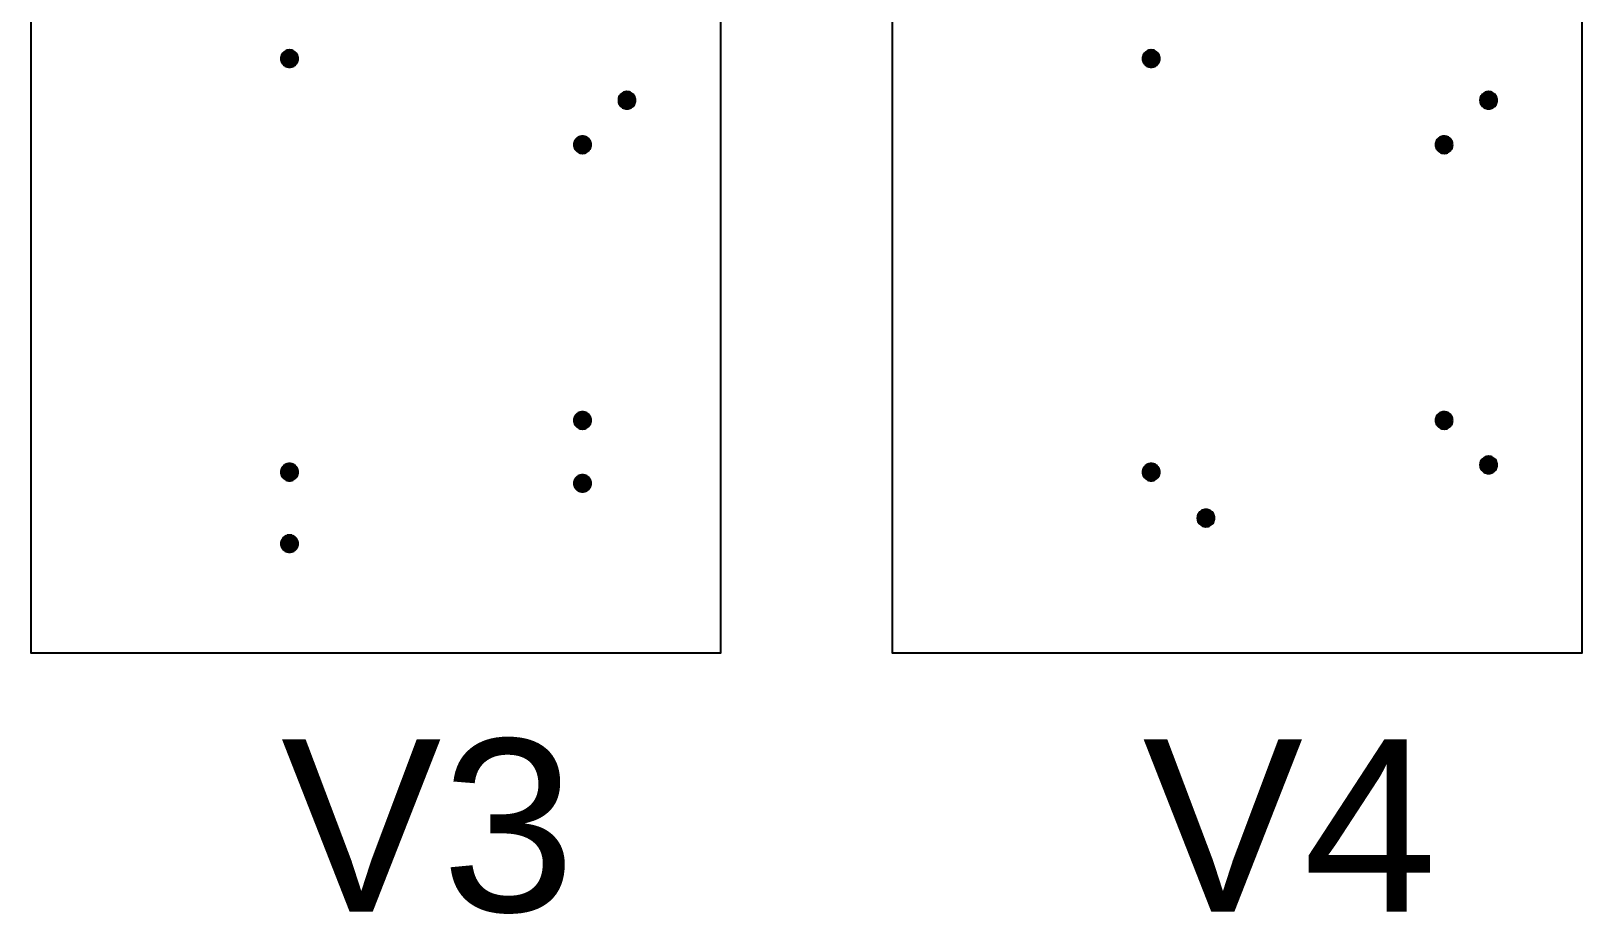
# Model space of a CAD drawing. Extents: x -2 to 177, y -6 to 16.
# Drawn here: x 123 to 132, y 4.99 to 10.11 of the extents above; entities that cross this region are included whole.
import ezdxf

# ---------------------------------------------------------------- set-up
doc = ezdxf.new("R2010")
doc.units = 0
doc.layers.get('0').update_dxf_attribs({"color": 255, "linetype": 'continuous'})
for name, color, linetype in [('Outline', 1, 'continuous'), ('V3', 115, 'continuous'), ('V4', 164, 'continuous')]:
    doc.layers.add(name, color=color, linetype=linetype)
doc.styles.get("Standard").update_dxf_attribs({"font": 'ARIAL.TTF'})

msp = doc.modelspace()

# ---------------------------------------------------------------- linework, layer by layer
at = {"layer": 'Outline'}
for points in [[(127, 15.5), (127, 6.5), (123, 6.5), (123, 15.5)], [(132, 15.5), (132, 6.5), (128, 6.5), (128, 15.5)]]:
    msp.add_lwpolyline(points, close=True, dxfattribs=at)
at = {"layer": 'V3'}
for points in [[(124.55, 9.95), (124.5496, 9.9565), (124.5483, 9.9629), (124.5462, 9.9691), (124.5433, 9.975), (124.5397, 9.9804), (124.5354, 9.9854), (124.5304, 9.9897), (124.525, 9.9933), (124.5191, 9.9962), (124.5129, 9.9983), (124.5065, 9.9996), (124.5, 10), (124.4935, 9.9996), (124.4871, 9.9983), (124.4809, 9.9962), (124.475, 9.9933), (124.4696, 9.9897), (124.4646, 9.9854), (124.4603, 9.9804), (124.4567, 9.975), (124.4538, 9.9691), (124.4517, 9.9629), (124.4504, 9.9565), (124.45, 9.95), (124.4504, 9.9435), (124.4517, 9.9371), (124.4538, 9.9309), (124.4567, 9.925), (124.4603, 9.9196), (124.4646, 9.9146), (124.4696, 9.9103), (124.475, 9.9067), (124.4809, 9.9038), (124.4871, 9.9017), (124.4935, 9.9004), (124.5, 9.9), (124.5065, 9.9004), (124.5129, 9.9017), (124.5191, 9.9038), (124.525, 9.9067), (124.5304, 9.9103), (124.5354, 9.9146), (124.5397, 9.9196), (124.5433, 9.925), (124.5462, 9.9309), (124.5483, 9.9371), (124.5496, 9.9435), (124.55, 9.95)], [(126.5081, 9.7081), (126.5077, 9.7146), (126.5064, 9.721), (126.5043, 9.7272), (126.5014, 9.7331), (126.4978, 9.7385), (126.4934, 9.7434), (126.4885, 9.7478), (126.4831, 9.7514), (126.4772, 9.7543), (126.471, 9.7564), (126.4646, 9.7577), (126.4581, 9.7581), (126.4516, 9.7577), (126.4452, 9.7564), (126.439, 9.7543), (126.4331, 9.7514), (126.4277, 9.7478), (126.4227, 9.7434), (126.4184, 9.7385), (126.4148, 9.7331), (126.4119, 9.7272), (126.4098, 9.721), (126.4085, 9.7146), (126.4081, 9.7081), (126.4085, 9.7016), (126.4098, 9.6952), (126.4119, 9.689), (126.4148, 9.6831), (126.4184, 9.6777), (126.4227, 9.6727), (126.4277, 9.6684), (126.4331, 9.6648), (126.439, 9.6619), (126.4452, 9.6598), (126.4516, 9.6585), (126.4581, 9.6581), (126.4646, 9.6585), (126.471, 9.6598), (126.4772, 9.6619), (126.4831, 9.6648), (126.4885, 9.6684), (126.4934, 9.6727), (126.4978, 9.6777), (126.5014, 9.6831), (126.5043, 9.689), (126.5064, 9.6952), (126.5077, 9.7016), (126.5081, 9.7081)], [(126.25, 9.45), (126.2496, 9.4565), (126.2483, 9.4629), (126.2462, 9.4691), (126.2433, 9.475), (126.2397, 9.4804), (126.2354, 9.4854), (126.2304, 9.4897), (126.225, 9.4933), (126.2191, 9.4962), (126.2129, 9.4983), (126.2065, 9.4996), (126.2, 9.5), (126.1935, 9.4996), (126.1871, 9.4983), (126.1809, 9.4962), (126.175, 9.4933), (126.1696, 9.4897), (126.1646, 9.4854), (126.1603, 9.4804), (126.1567, 9.475), (126.1538, 9.4691), (126.1517, 9.4629), (126.1504, 9.4565), (126.15, 9.45), (126.1504, 9.4435), (126.1517, 9.4371), (126.1538, 9.4309), (126.1567, 9.425), (126.1603, 9.4196), (126.1646, 9.4146), (126.1696, 9.4103), (126.175, 9.4067), (126.1809, 9.4038), (126.1871, 9.4017), (126.1935, 9.4004), (126.2, 9.4), (126.2065, 9.4004), (126.2129, 9.4017), (126.2191, 9.4038), (126.225, 9.4067), (126.2304, 9.4103), (126.2354, 9.4146), (126.2397, 9.4196), (126.2433, 9.425), (126.2462, 9.4309), (126.2483, 9.4371), (126.2496, 9.4435), (126.25, 9.45)], [(126.25, 7.85), (126.2496, 7.8565), (126.2483, 7.8629), (126.2462, 7.8691), (126.2433, 7.875), (126.2397, 7.8804), (126.2354, 7.8854), (126.2304, 7.8897), (126.225, 7.8933), (126.2191, 7.8962), (126.2129, 7.8983), (126.2065, 7.8996), (126.2, 7.9), (126.1935, 7.8996), (126.1871, 7.8983), (126.1809, 7.8962), (126.175, 7.8933), (126.1696, 7.8897), (126.1646, 7.8854), (126.1603, 7.8804), (126.1567, 7.875), (126.1538, 7.8691), (126.1517, 7.8629), (126.1504, 7.8565), (126.15, 7.85), (126.1504, 7.8435), (126.1517, 7.8371), (126.1538, 7.8309), (126.1567, 7.825), (126.1603, 7.8196), (126.1646, 7.8146), (126.1696, 7.8103), (126.175, 7.8067), (126.1809, 7.8038), (126.1871, 7.8017), (126.1935, 7.8004), (126.2, 7.8), (126.2065, 7.8004), (126.2129, 7.8017), (126.2191, 7.8038), (126.225, 7.8067), (126.2304, 7.8103), (126.2354, 7.8146), (126.2397, 7.8196), (126.2433, 7.825), (126.2462, 7.8309), (126.2483, 7.8371), (126.2496, 7.8435), (126.25, 7.85)], [(124.55, 7.55), (124.5496, 7.5565), (124.5483, 7.5629), (124.5462, 7.5691), (124.5433, 7.575), (124.5397, 7.5804), (124.5354, 7.5854), (124.5304, 7.5897), (124.525, 7.5933), (124.5191, 7.5962), (124.5129, 7.5983), (124.5065, 7.5996), (124.5, 7.6), (124.4935, 7.5996), (124.4871, 7.5983), (124.4809, 7.5962), (124.475, 7.5933), (124.4696, 7.5897), (124.4646, 7.5854), (124.4603, 7.5804), (124.4567, 7.575), (124.4538, 7.5691), (124.4517, 7.5629), (124.4504, 7.5565), (124.45, 7.55), (124.4504, 7.5435), (124.4517, 7.5371), (124.4538, 7.5309), (124.4567, 7.525), (124.4603, 7.5196), (124.4646, 7.5146), (124.4696, 7.5103), (124.475, 7.5067), (124.4809, 7.5038), (124.4871, 7.5017), (124.4935, 7.5004), (124.5, 7.5), (124.5065, 7.5004), (124.5129, 7.5017), (124.5191, 7.5038), (124.525, 7.5067), (124.5304, 7.5103), (124.5354, 7.5146), (124.5397, 7.5196), (124.5433, 7.525), (124.5462, 7.5309), (124.5483, 7.5371), (124.5496, 7.5435), (124.55, 7.55)], [(126.25, 7.485), (126.2496, 7.4915), (126.2483, 7.4979), (126.2462, 7.5041), (126.2433, 7.51), (126.2397, 7.5154), (126.2354, 7.5204), (126.2304, 7.5247), (126.225, 7.5283), (126.2191, 7.5312), (126.2129, 7.5333), (126.2065, 7.5346), (126.2, 7.535), (126.1935, 7.5346), (126.1871, 7.5333), (126.1809, 7.5312), (126.175, 7.5283), (126.1696, 7.5247), (126.1646, 7.5204), (126.1603, 7.5154), (126.1567, 7.51), (126.1538, 7.5041), (126.1517, 7.4979), (126.1504, 7.4915), (126.15, 7.485), (126.1504, 7.4785), (126.1517, 7.4721), (126.1538, 7.4659), (126.1567, 7.46), (126.1603, 7.4546), (126.1646, 7.4496), (126.1696, 7.4453), (126.175, 7.4417), (126.1809, 7.4388), (126.1871, 7.4367), (126.1935, 7.4354), (126.2, 7.435), (126.2065, 7.4354), (126.2129, 7.4367), (126.2191, 7.4388), (126.225, 7.4417), (126.2304, 7.4453), (126.2354, 7.4496), (126.2397, 7.4546), (126.2433, 7.46), (126.2462, 7.4659), (126.2483, 7.4721), (126.2496, 7.4785), (126.25, 7.485)], [(124.55, 7.135), (124.5496, 7.1415), (124.5483, 7.1479), (124.5462, 7.1541), (124.5433, 7.16), (124.5397, 7.1654), (124.5354, 7.1704), (124.5304, 7.1747), (124.525, 7.1783), (124.5191, 7.1812), (124.5129, 7.1833), (124.5065, 7.1846), (124.5, 7.185), (124.4935, 7.1846), (124.4871, 7.1833), (124.4809, 7.1812), (124.475, 7.1783), (124.4696, 7.1747), (124.4646, 7.1704), (124.4603, 7.1654), (124.4567, 7.16), (124.4538, 7.1541), (124.4517, 7.1479), (124.4504, 7.1415), (124.45, 7.135), (124.4504, 7.1285), (124.4517, 7.1221), (124.4538, 7.1159), (124.4567, 7.11), (124.4603, 7.1046), (124.4646, 7.0996), (124.4696, 7.0953), (124.475, 7.0917), (124.4809, 7.0888), (124.4871, 7.0867), (124.4935, 7.0854), (124.5, 7.085), (124.5065, 7.0854), (124.5129, 7.0867), (124.5191, 7.0888), (124.525, 7.0917), (124.5304, 7.0953), (124.5354, 7.0996), (124.5397, 7.1046), (124.5433, 7.11), (124.5462, 7.1159), (124.5483, 7.1221), (124.5496, 7.1285), (124.55, 7.135)]]:
    msp.add_lwpolyline(points, close=True, dxfattribs=at)
for points in [[(124.4809, 9.9962), (124.4646, 9.9854), (124.5, 9.95)], [(124.5, 10), (124.4809, 9.9962), (124.5, 9.95)], [(124.5191, 9.9962), (124.5, 10), (124.5, 9.95)], [(124.5354, 9.9854), (124.5191, 9.9962), (124.5, 9.95)], [(124.4538, 9.9691), (124.45, 9.95), (124.5, 9.95)], [(124.45, 9.95), (124.4538, 9.9309), (124.5, 9.95)], [(124.4646, 9.9854), (124.4538, 9.9691), (124.5, 9.95)], [(124.4538, 9.9309), (124.4646, 9.9146), (124.5, 9.95)], [(124.4646, 9.9146), (124.4809, 9.9038), (124.5, 9.95)], [(124.4809, 9.9038), (124.5, 9.9), (124.5, 9.95)], [(124.5462, 9.9691), (124.5354, 9.9854), (124.5, 9.95)], [(124.55, 9.95), (124.5462, 9.9691), (124.5, 9.95)], [(124.5, 9.9), (124.5191, 9.9038), (124.5, 9.95)], [(124.5191, 9.9038), (124.5354, 9.9146), (124.5, 9.95)], [(124.5354, 9.9146), (124.5462, 9.9309), (124.5, 9.95)], [(124.5462, 9.9309), (124.55, 9.95), (124.5, 9.95)], [(126.4119, 9.7272), (126.4081, 9.7081), (126.4581, 9.7081)], [(126.4227, 9.7434), (126.4119, 9.7272), (126.4581, 9.7081)], [(126.439, 9.7543), (126.4227, 9.7434), (126.4581, 9.7081)], [(126.4581, 9.7581), (126.439, 9.7543), (126.4581, 9.7081)], [(126.4772, 9.7543), (126.4581, 9.7581), (126.4581, 9.7081)], [(126.4934, 9.7434), (126.4772, 9.7543), (126.4581, 9.7081)], [(126.5043, 9.7272), (126.4934, 9.7434), (126.4581, 9.7081)], [(126.5081, 9.7081), (126.5043, 9.7272), (126.4581, 9.7081)], [(126.4081, 9.7081), (126.4119, 9.689), (126.4581, 9.7081)], [(126.4119, 9.689), (126.4227, 9.6727), (126.4581, 9.7081)], [(126.4227, 9.6727), (126.439, 9.6619), (126.4581, 9.7081)], [(126.439, 9.6619), (126.4581, 9.6581), (126.4581, 9.7081)], [(126.4581, 9.6581), (126.4772, 9.6619), (126.4581, 9.7081)], [(126.4772, 9.6619), (126.4934, 9.6727), (126.4581, 9.7081)], [(126.4934, 9.6727), (126.5043, 9.689), (126.4581, 9.7081)], [(126.5043, 9.689), (126.5081, 9.7081), (126.4581, 9.7081)], [(126.1538, 9.4691), (126.15, 9.45), (126.2, 9.45)], [(126.1646, 9.4854), (126.1538, 9.4691), (126.2, 9.45)], [(126.1809, 9.4962), (126.1646, 9.4854), (126.2, 9.45)], [(126.2, 9.5), (126.1809, 9.4962), (126.2, 9.45)], [(126.2191, 9.4962), (126.2, 9.5), (126.2, 9.45)], [(126.2354, 9.4854), (126.2191, 9.4962), (126.2, 9.45)], [(126.2462, 9.4691), (126.2354, 9.4854), (126.2, 9.45)], [(126.25, 9.45), (126.2462, 9.4691), (126.2, 9.45)], [(126.15, 9.45), (126.1538, 9.4309), (126.2, 9.45)], [(126.1538, 9.4309), (126.1646, 9.4146), (126.2, 9.45)], [(126.1646, 9.4146), (126.1809, 9.4038), (126.2, 9.45)], [(126.1809, 9.4038), (126.2, 9.4), (126.2, 9.45)], [(126.2, 9.4), (126.2191, 9.4038), (126.2, 9.45)], [(126.2191, 9.4038), (126.2354, 9.4146), (126.2, 9.45)], [(126.2354, 9.4146), (126.2462, 9.4309), (126.2, 9.45)], [(126.2462, 9.4309), (126.25, 9.45), (126.2, 9.45)], [(126.1538, 7.8691), (126.15, 7.85), (126.2, 7.85)], [(126.15, 7.85), (126.1538, 7.8309), (126.2, 7.85)], [(126.1646, 7.8854), (126.1538, 7.8691), (126.2, 7.85)], [(126.1538, 7.8309), (126.1646, 7.8146), (126.2, 7.85)], [(126.1809, 7.8962), (126.1646, 7.8854), (126.2, 7.85)], [(126.1646, 7.8146), (126.1809, 7.8038), (126.2, 7.85)], [(126.2, 7.9), (126.1809, 7.8962), (126.2, 7.85)], [(126.1809, 7.8038), (126.2, 7.8), (126.2, 7.85)], [(126.2191, 7.8962), (126.2, 7.9), (126.2, 7.85)], [(126.2354, 7.8854), (126.2191, 7.8962), (126.2, 7.85)], [(126.2462, 7.8691), (126.2354, 7.8854), (126.2, 7.85)], [(126.25, 7.85), (126.2462, 7.8691), (126.2, 7.85)], [(126.2, 7.8), (126.2191, 7.8038), (126.2, 7.85)], [(126.2191, 7.8038), (126.2354, 7.8146), (126.2, 7.85)], [(126.2354, 7.8146), (126.2462, 7.8309), (126.2, 7.85)], [(126.2462, 7.8309), (126.25, 7.85), (126.2, 7.85)], [(124.4538, 7.5691), (124.45, 7.55), (124.5, 7.55)], [(124.4646, 7.5854), (124.4538, 7.5691), (124.5, 7.55)], [(124.4809, 7.5962), (124.4646, 7.5854), (124.5, 7.55)], [(124.5, 7.6), (124.4809, 7.5962), (124.5, 7.55)], [(124.5191, 7.5962), (124.5, 7.6), (124.5, 7.55)], [(124.5354, 7.5854), (124.5191, 7.5962), (124.5, 7.55)], [(124.5462, 7.5691), (124.5354, 7.5854), (124.5, 7.55)], [(124.55, 7.55), (124.5462, 7.5691), (124.5, 7.55)], [(124.45, 7.55), (124.4538, 7.5309), (124.5, 7.55)], [(124.4538, 7.5309), (124.4646, 7.5146), (124.5, 7.55)], [(124.4646, 7.5146), (124.4809, 7.5038), (124.5, 7.55)], [(124.4809, 7.5038), (124.5, 7.5), (124.5, 7.55)], [(124.5, 7.5), (124.5191, 7.5038), (124.5, 7.55)], [(124.5191, 7.5038), (124.5354, 7.5146), (124.5, 7.55)], [(124.5354, 7.5146), (124.5462, 7.5309), (124.5, 7.55)], [(124.5462, 7.5309), (124.55, 7.55), (124.5, 7.55)], [(126.1538, 7.5041), (126.15, 7.485), (126.2, 7.485)], [(126.15, 7.485), (126.1538, 7.4659), (126.2, 7.485)], [(126.1646, 7.5204), (126.1538, 7.5041), (126.2, 7.485)], [(126.1538, 7.4659), (126.1646, 7.4496), (126.2, 7.485)], [(126.1809, 7.5312), (126.1646, 7.5204), (126.2, 7.485)], [(126.1646, 7.4496), (126.1809, 7.4388), (126.2, 7.485)], [(126.2, 7.535), (126.1809, 7.5312), (126.2, 7.485)], [(126.1809, 7.4388), (126.2, 7.435), (126.2, 7.485)], [(126.2191, 7.5312), (126.2, 7.535), (126.2, 7.485)], [(126.2354, 7.5204), (126.2191, 7.5312), (126.2, 7.485)], [(126.2462, 7.5041), (126.2354, 7.5204), (126.2, 7.485)], [(126.25, 7.485), (126.2462, 7.5041), (126.2, 7.485)], [(126.2, 7.435), (126.2191, 7.4388), (126.2, 7.485)], [(126.2191, 7.4388), (126.2354, 7.4496), (126.2, 7.485)], [(126.2354, 7.4496), (126.2462, 7.4659), (126.2, 7.485)], [(126.2462, 7.4659), (126.25, 7.485), (126.2, 7.485)], [(124.4538, 7.1541), (124.45, 7.135), (124.5, 7.135)], [(124.45, 7.135), (124.4538, 7.1159), (124.5, 7.135)], [(124.4646, 7.1704), (124.4538, 7.1541), (124.5, 7.135)], [(124.4538, 7.1159), (124.4646, 7.0996), (124.5, 7.135)], [(124.4809, 7.1812), (124.4646, 7.1704), (124.5, 7.135)], [(124.4646, 7.0996), (124.4809, 7.0888), (124.5, 7.135)], [(124.5, 7.185), (124.4809, 7.1812), (124.5, 7.135)], [(124.4809, 7.0888), (124.5, 7.085), (124.5, 7.135)], [(124.5191, 7.1812), (124.5, 7.185), (124.5, 7.135)], [(124.5354, 7.1704), (124.5191, 7.1812), (124.5, 7.135)], [(124.5462, 7.1541), (124.5354, 7.1704), (124.5, 7.135)], [(124.55, 7.135), (124.5462, 7.1541), (124.5, 7.135)], [(124.5, 7.085), (124.5191, 7.0888), (124.5, 7.135)], [(124.5191, 7.0888), (124.5354, 7.0996), (124.5, 7.135)], [(124.5354, 7.0996), (124.5462, 7.1159), (124.5, 7.135)], [(124.5462, 7.1159), (124.55, 7.135), (124.5, 7.135)]]:
    msp.add_solid(points, dxfattribs=at)
at = {"layer": 'V4'}
for points in [[(129.55, 9.95), (129.5496, 9.9565), (129.5483, 9.9629), (129.5462, 9.9691), (129.5433, 9.975), (129.5397, 9.9804), (129.5354, 9.9854), (129.5304, 9.9897), (129.525, 9.9933), (129.5191, 9.9962), (129.5129, 9.9983), (129.5065, 9.9996), (129.5, 10), (129.4935, 9.9996), (129.4871, 9.9983), (129.4809, 9.9962), (129.475, 9.9933), (129.4696, 9.9897), (129.4646, 9.9854), (129.4603, 9.9804), (129.4567, 9.975), (129.4538, 9.9691), (129.4517, 9.9629), (129.4504, 9.9565), (129.45, 9.95), (129.4504, 9.9435), (129.4517, 9.9371), (129.4538, 9.9309), (129.4567, 9.925), (129.4603, 9.9196), (129.4646, 9.9146), (129.4696, 9.9103), (129.475, 9.9067), (129.4809, 9.9038), (129.4871, 9.9017), (129.4935, 9.9004), (129.5, 9.9), (129.5065, 9.9004), (129.5129, 9.9017), (129.5191, 9.9038), (129.525, 9.9067), (129.5304, 9.9103), (129.5354, 9.9146), (129.5397, 9.9196), (129.5433, 9.925), (129.5462, 9.9309), (129.5483, 9.9371), (129.5496, 9.9435), (129.55, 9.95)], [(131.5081, 9.7081), (131.5077, 9.7146), (131.5064, 9.721), (131.5043, 9.7272), (131.5014, 9.7331), (131.4978, 9.7385), (131.4934, 9.7434), (131.4885, 9.7478), (131.4831, 9.7514), (131.4772, 9.7543), (131.471, 9.7564), (131.4646, 9.7577), (131.4581, 9.7581), (131.4516, 9.7577), (131.4452, 9.7564), (131.439, 9.7543), (131.4331, 9.7514), (131.4277, 9.7478), (131.4227, 9.7434), (131.4184, 9.7385), (131.4148, 9.7331), (131.4119, 9.7272), (131.4098, 9.721), (131.4085, 9.7146), (131.4081, 9.7081), (131.4085, 9.7016), (131.4098, 9.6952), (131.4119, 9.689), (131.4148, 9.6831), (131.4184, 9.6777), (131.4227, 9.6727), (131.4277, 9.6684), (131.4331, 9.6648), (131.439, 9.6619), (131.4452, 9.6598), (131.4516, 9.6585), (131.4581, 9.6581), (131.4646, 9.6585), (131.471, 9.6598), (131.4772, 9.6619), (131.4831, 9.6648), (131.4885, 9.6684), (131.4934, 9.6727), (131.4978, 9.6777), (131.5014, 9.6831), (131.5043, 9.689), (131.5064, 9.6952), (131.5077, 9.7016), (131.5081, 9.7081)], [(131.25, 9.45), (131.2496, 9.4565), (131.2483, 9.4629), (131.2462, 9.4691), (131.2433, 9.475), (131.2397, 9.4804), (131.2354, 9.4854), (131.2304, 9.4897), (131.225, 9.4933), (131.2191, 9.4962), (131.2129, 9.4983), (131.2065, 9.4996), (131.2, 9.5), (131.1935, 9.4996), (131.1871, 9.4983), (131.1809, 9.4962), (131.175, 9.4933), (131.1696, 9.4897), (131.1646, 9.4854), (131.1603, 9.4804), (131.1567, 9.475), (131.1538, 9.4691), (131.1517, 9.4629), (131.1504, 9.4565), (131.15, 9.45), (131.1504, 9.4435), (131.1517, 9.4371), (131.1538, 9.4309), (131.1567, 9.425), (131.1603, 9.4196), (131.1646, 9.4146), (131.1696, 9.4103), (131.175, 9.4067), (131.1809, 9.4038), (131.1871, 9.4017), (131.1935, 9.4004), (131.2, 9.4), (131.2065, 9.4004), (131.2129, 9.4017), (131.2191, 9.4038), (131.225, 9.4067), (131.2304, 9.4103), (131.2354, 9.4146), (131.2397, 9.4196), (131.2433, 9.425), (131.2462, 9.4309), (131.2483, 9.4371), (131.2496, 9.4435), (131.25, 9.45)], [(131.25, 7.85), (131.2496, 7.8565), (131.2483, 7.8629), (131.2462, 7.8691), (131.2433, 7.875), (131.2397, 7.8804), (131.2354, 7.8854), (131.2304, 7.8897), (131.225, 7.8933), (131.2191, 7.8962), (131.2129, 7.8983), (131.2065, 7.8996), (131.2, 7.9), (131.1935, 7.8996), (131.1871, 7.8983), (131.1809, 7.8962), (131.175, 7.8933), (131.1696, 7.8897), (131.1646, 7.8854), (131.1603, 7.8804), (131.1567, 7.875), (131.1538, 7.8691), (131.1517, 7.8629), (131.1504, 7.8565), (131.15, 7.85), (131.1504, 7.8435), (131.1517, 7.8371), (131.1538, 7.8309), (131.1567, 7.825), (131.1603, 7.8196), (131.1646, 7.8146), (131.1696, 7.8103), (131.175, 7.8067), (131.1809, 7.8038), (131.1871, 7.8017), (131.1935, 7.8004), (131.2, 7.8), (131.2065, 7.8004), (131.2129, 7.8017), (131.2191, 7.8038), (131.225, 7.8067), (131.2304, 7.8103), (131.2354, 7.8146), (131.2397, 7.8196), (131.2433, 7.825), (131.2462, 7.8309), (131.2483, 7.8371), (131.2496, 7.8435), (131.25, 7.85)], [(129.55, 7.55), (129.5496, 7.5565), (129.5483, 7.5629), (129.5462, 7.5691), (129.5433, 7.575), (129.5397, 7.5804), (129.5354, 7.5854), (129.5304, 7.5897), (129.525, 7.5933), (129.5191, 7.5962), (129.5129, 7.5983), (129.5065, 7.5996), (129.5, 7.6), (129.4935, 7.5996), (129.4871, 7.5983), (129.4809, 7.5962), (129.475, 7.5933), (129.4696, 7.5897), (129.4646, 7.5854), (129.4603, 7.5804), (129.4567, 7.575), (129.4538, 7.5691), (129.4517, 7.5629), (129.4504, 7.5565), (129.45, 7.55), (129.4504, 7.5435), (129.4517, 7.5371), (129.4538, 7.5309), (129.4567, 7.525), (129.4603, 7.5196), (129.4646, 7.5146), (129.4696, 7.5103), (129.475, 7.5067), (129.4809, 7.5038), (129.4871, 7.5017), (129.4935, 7.5004), (129.5, 7.5), (129.5065, 7.5004), (129.5129, 7.5017), (129.5191, 7.5038), (129.525, 7.5067), (129.5304, 7.5103), (129.5354, 7.5146), (129.5397, 7.5196), (129.5433, 7.525), (129.5462, 7.5309), (129.5483, 7.5371), (129.5496, 7.5435), (129.55, 7.55)], [(131.5081, 7.5919), (131.5077, 7.5984), (131.5064, 7.6048), (131.5043, 7.611), (131.5014, 7.6169), (131.4978, 7.6223), (131.4934, 7.6273), (131.4885, 7.6316), (131.4831, 7.6352), (131.4772, 7.6381), (131.471, 7.6402), (131.4646, 7.6415), (131.4581, 7.6419), (131.4516, 7.6415), (131.4452, 7.6402), (131.439, 7.6381), (131.4331, 7.6352), (131.4277, 7.6316), (131.4227, 7.6273), (131.4184, 7.6223), (131.4148, 7.6169), (131.4119, 7.611), (131.4098, 7.6048), (131.4085, 7.5984), (131.4081, 7.5919), (131.4085, 7.5854), (131.4098, 7.579), (131.4119, 7.5728), (131.4148, 7.5669), (131.4184, 7.5615), (131.4227, 7.5566), (131.4277, 7.5522), (131.4331, 7.5486), (131.439, 7.5457), (131.4452, 7.5436), (131.4516, 7.5423), (131.4581, 7.5419), (131.4646, 7.5423), (131.471, 7.5436), (131.4772, 7.5457), (131.4831, 7.5486), (131.4885, 7.5522), (131.4934, 7.5566), (131.4978, 7.5615), (131.5014, 7.5669), (131.5043, 7.5728), (131.5064, 7.579), (131.5077, 7.5854), (131.5081, 7.5919)], [(129.8679, 7.2832), (129.8675, 7.2898), (129.8662, 7.2962), (129.8641, 7.3024), (129.8612, 7.3082), (129.8576, 7.3137), (129.8533, 7.3186), (129.8483, 7.3229), (129.8429, 7.3265), (129.837, 7.3294), (129.8308, 7.3315), (129.8244, 7.3328), (129.8179, 7.3332), (129.8114, 7.3328), (129.805, 7.3315), (129.7988, 7.3294), (129.7929, 7.3265), (129.7875, 7.3229), (129.7826, 7.3186), (129.7782, 7.3137), (129.7746, 7.3082), (129.7717, 7.3024), (129.7696, 7.2962), (129.7683, 7.2898), (129.7679, 7.2832), (129.7683, 7.2767), (129.7696, 7.2703), (129.7717, 7.2641), (129.7746, 7.2582), (129.7782, 7.2528), (129.7826, 7.2479), (129.7875, 7.2436), (129.7929, 7.2399), (129.7988, 7.237), (129.805, 7.2349), (129.8114, 7.2337), (129.8179, 7.2332), (129.8244, 7.2337), (129.8308, 7.2349), (129.837, 7.237), (129.8429, 7.2399), (129.8483, 7.2436), (129.8533, 7.2479), (129.8576, 7.2528), (129.8612, 7.2582), (129.8641, 7.2641), (129.8662, 7.2703), (129.8675, 7.2767), (129.8679, 7.2832)]]:
    msp.add_lwpolyline(points, close=True, dxfattribs=at)
for points in [[(129.4809, 9.9962), (129.4646, 9.9854), (129.5, 9.95)], [(129.5, 10), (129.4809, 9.9962), (129.5, 9.95)], [(129.5191, 9.9962), (129.5, 10), (129.5, 9.95)], [(129.5354, 9.9854), (129.5191, 9.9962), (129.5, 9.95)], [(129.4538, 9.9691), (129.45, 9.95), (129.5, 9.95)], [(129.45, 9.95), (129.4538, 9.9309), (129.5, 9.95)], [(129.4646, 9.9854), (129.4538, 9.9691), (129.5, 9.95)], [(129.4538, 9.9309), (129.4646, 9.9146), (129.5, 9.95)], [(129.4646, 9.9146), (129.4809, 9.9038), (129.5, 9.95)], [(129.4809, 9.9038), (129.5, 9.9), (129.5, 9.95)], [(129.5462, 9.9691), (129.5354, 9.9854), (129.5, 9.95)], [(129.55, 9.95), (129.5462, 9.9691), (129.5, 9.95)], [(129.5, 9.9), (129.5191, 9.9038), (129.5, 9.95)], [(129.5191, 9.9038), (129.5354, 9.9146), (129.5, 9.95)], [(129.5354, 9.9146), (129.5462, 9.9309), (129.5, 9.95)], [(129.5462, 9.9309), (129.55, 9.95), (129.5, 9.95)], [(131.4119, 9.7272), (131.4081, 9.7081), (131.4581, 9.7081)], [(131.4227, 9.7434), (131.4119, 9.7272), (131.4581, 9.7081)], [(131.439, 9.7543), (131.4227, 9.7434), (131.4581, 9.7081)], [(131.4581, 9.7581), (131.439, 9.7543), (131.4581, 9.7081)], [(131.4772, 9.7543), (131.4581, 9.7581), (131.4581, 9.7081)], [(131.4934, 9.7434), (131.4772, 9.7543), (131.4581, 9.7081)], [(131.5043, 9.7272), (131.4934, 9.7434), (131.4581, 9.7081)], [(131.5081, 9.7081), (131.5043, 9.7272), (131.4581, 9.7081)], [(131.4081, 9.7081), (131.4119, 9.689), (131.4581, 9.7081)], [(131.4119, 9.689), (131.4227, 9.6727), (131.4581, 9.7081)], [(131.4227, 9.6727), (131.439, 9.6619), (131.4581, 9.7081)], [(131.439, 9.6619), (131.4581, 9.6581), (131.4581, 9.7081)], [(131.4581, 9.6581), (131.4772, 9.6619), (131.4581, 9.7081)], [(131.4772, 9.6619), (131.4934, 9.6727), (131.4581, 9.7081)], [(131.4934, 9.6727), (131.5043, 9.689), (131.4581, 9.7081)], [(131.5043, 9.689), (131.5081, 9.7081), (131.4581, 9.7081)], [(131.1538, 9.4691), (131.15, 9.45), (131.2, 9.45)], [(131.1646, 9.4854), (131.1538, 9.4691), (131.2, 9.45)], [(131.1809, 9.4962), (131.1646, 9.4854), (131.2, 9.45)], [(131.2, 9.5), (131.1809, 9.4962), (131.2, 9.45)], [(131.2191, 9.4962), (131.2, 9.5), (131.2, 9.45)], [(131.2354, 9.4854), (131.2191, 9.4962), (131.2, 9.45)], [(131.2462, 9.4691), (131.2354, 9.4854), (131.2, 9.45)], [(131.25, 9.45), (131.2462, 9.4691), (131.2, 9.45)], [(131.15, 9.45), (131.1538, 9.4309), (131.2, 9.45)], [(131.1538, 9.4309), (131.1646, 9.4146), (131.2, 9.45)], [(131.1646, 9.4146), (131.1809, 9.4038), (131.2, 9.45)], [(131.1809, 9.4038), (131.2, 9.4), (131.2, 9.45)], [(131.2, 9.4), (131.2191, 9.4038), (131.2, 9.45)], [(131.2191, 9.4038), (131.2354, 9.4146), (131.2, 9.45)], [(131.2354, 9.4146), (131.2462, 9.4309), (131.2, 9.45)], [(131.2462, 9.4309), (131.25, 9.45), (131.2, 9.45)], [(131.1538, 7.8691), (131.15, 7.85), (131.2, 7.85)], [(131.15, 7.85), (131.1538, 7.8309), (131.2, 7.85)], [(131.1646, 7.8854), (131.1538, 7.8691), (131.2, 7.85)], [(131.1538, 7.8309), (131.1646, 7.8146), (131.2, 7.85)], [(131.1809, 7.8962), (131.1646, 7.8854), (131.2, 7.85)], [(131.1646, 7.8146), (131.1809, 7.8038), (131.2, 7.85)], [(131.2, 7.9), (131.1809, 7.8962), (131.2, 7.85)], [(131.1809, 7.8038), (131.2, 7.8), (131.2, 7.85)], [(131.2191, 7.8962), (131.2, 7.9), (131.2, 7.85)], [(131.2354, 7.8854), (131.2191, 7.8962), (131.2, 7.85)], [(131.2462, 7.8691), (131.2354, 7.8854), (131.2, 7.85)], [(131.25, 7.85), (131.2462, 7.8691), (131.2, 7.85)], [(131.2, 7.8), (131.2191, 7.8038), (131.2, 7.85)], [(131.2191, 7.8038), (131.2354, 7.8146), (131.2, 7.85)], [(131.2354, 7.8146), (131.2462, 7.8309), (131.2, 7.85)], [(131.2462, 7.8309), (131.25, 7.85), (131.2, 7.85)], [(129.4538, 7.5691), (129.45, 7.55), (129.5, 7.55)], [(129.4646, 7.5854), (129.4538, 7.5691), (129.5, 7.55)], [(129.4809, 7.5962), (129.4646, 7.5854), (129.5, 7.55)], [(129.5, 7.6), (129.4809, 7.5962), (129.5, 7.55)], [(129.5191, 7.5962), (129.5, 7.6), (129.5, 7.55)], [(129.5354, 7.5854), (129.5191, 7.5962), (129.5, 7.55)], [(129.5462, 7.5691), (129.5354, 7.5854), (129.5, 7.55)], [(129.55, 7.55), (129.5462, 7.5691), (129.5, 7.55)], [(131.4119, 7.611), (131.4081, 7.5919), (131.4581, 7.5919)], [(131.4081, 7.5919), (131.4119, 7.5728), (131.4581, 7.5919)], [(131.4227, 7.6273), (131.4119, 7.611), (131.4581, 7.5919)], [(131.4119, 7.5728), (131.4227, 7.5566), (131.4581, 7.5919)], [(131.439, 7.6381), (131.4227, 7.6273), (131.4581, 7.5919)], [(131.4227, 7.5566), (131.439, 7.5457), (131.4581, 7.5919)], [(131.4581, 7.6419), (131.439, 7.6381), (131.4581, 7.5919)], [(131.439, 7.5457), (131.4581, 7.5419), (131.4581, 7.5919)], [(131.4772, 7.6381), (131.4581, 7.6419), (131.4581, 7.5919)], [(131.4934, 7.6273), (131.4772, 7.6381), (131.4581, 7.5919)], [(131.5043, 7.611), (131.4934, 7.6273), (131.4581, 7.5919)], [(131.5081, 7.5919), (131.5043, 7.611), (131.4581, 7.5919)], [(131.4581, 7.5419), (131.4772, 7.5457), (131.4581, 7.5919)], [(131.4772, 7.5457), (131.4934, 7.5566), (131.4581, 7.5919)], [(131.4934, 7.5566), (131.5043, 7.5728), (131.4581, 7.5919)], [(131.5043, 7.5728), (131.5081, 7.5919), (131.4581, 7.5919)], [(129.45, 7.55), (129.4538, 7.5309), (129.5, 7.55)], [(129.4538, 7.5309), (129.4646, 7.5146), (129.5, 7.55)], [(129.4646, 7.5146), (129.4809, 7.5038), (129.5, 7.55)], [(129.4809, 7.5038), (129.5, 7.5), (129.5, 7.55)], [(129.5, 7.5), (129.5191, 7.5038), (129.5, 7.55)], [(129.5191, 7.5038), (129.5354, 7.5146), (129.5, 7.55)], [(129.5354, 7.5146), (129.5462, 7.5309), (129.5, 7.55)], [(129.5462, 7.5309), (129.55, 7.55), (129.5, 7.55)], [(129.7717, 7.3024), (129.7679, 7.2832), (129.8179, 7.2832)], [(129.7826, 7.3186), (129.7717, 7.3024), (129.8179, 7.2832)], [(129.7988, 7.3294), (129.7826, 7.3186), (129.8179, 7.2832)], [(129.8179, 7.3332), (129.7988, 7.3294), (129.8179, 7.2832)], [(129.837, 7.3294), (129.8179, 7.3332), (129.8179, 7.2832)], [(129.8533, 7.3186), (129.837, 7.3294), (129.8179, 7.2832)], [(129.8641, 7.3024), (129.8533, 7.3186), (129.8179, 7.2832)], [(129.8679, 7.2832), (129.8641, 7.3024), (129.8179, 7.2832)], [(129.7679, 7.2832), (129.7717, 7.2641), (129.8179, 7.2832)], [(129.7717, 7.2641), (129.7826, 7.2479), (129.8179, 7.2832)], [(129.7826, 7.2479), (129.7988, 7.237), (129.8179, 7.2832)], [(129.7988, 7.237), (129.8179, 7.2332), (129.8179, 7.2832)], [(129.8179, 7.2332), (129.837, 7.237), (129.8179, 7.2832)], [(129.837, 7.237), (129.8533, 7.2479), (129.8179, 7.2832)], [(129.8533, 7.2479), (129.8641, 7.2641), (129.8179, 7.2832)], [(129.8641, 7.2641), (129.8679, 7.2832), (129.8179, 7.2832)]]:
    msp.add_solid(points, dxfattribs=at)

# ---------------------------------------------------------------- texts
for s, p in [('V3', (124.45, 5)), ('V4', (129.45, 5))]:
    msp.add_text(s, height=1).set_placement(p)

doc.saveas('drawing.dxf')
